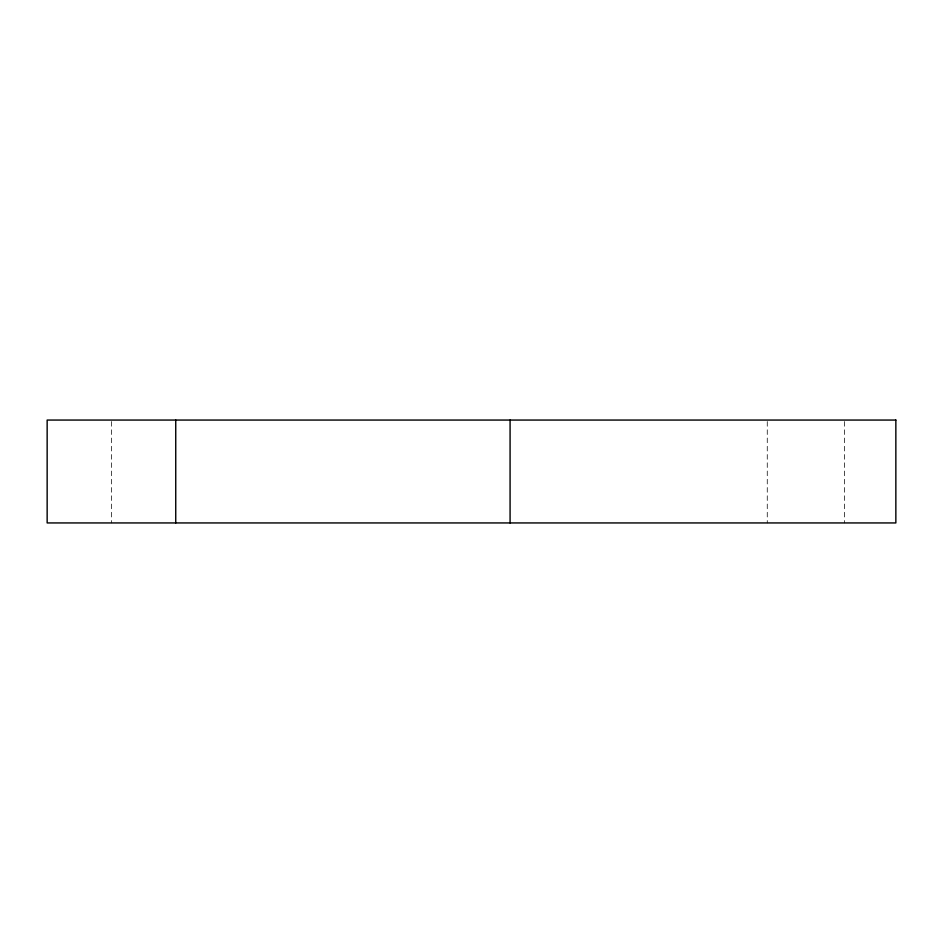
<?xml version="1.0" encoding="UTF-8"?>
<svg xmlns="http://www.w3.org/2000/svg" width="943" height="943" viewBox="0 0 943 943"><rect width="100%" height="100%" fill="white"/><g stroke="black" fill="none" stroke-linecap="round" stroke-linejoin="round"><path stroke-width="0.71" stroke-dasharray="4.71 3.54" d="M844.409 421.533L844.409 522.941M767.26 421.533L767.26 522.941M111.451 421.533L111.451 522.941"/><path stroke-width="1.41" d="M510.08 420.059L510.08 522.941M175.74 420.059L175.74 522.941M895.85 420.059L47.15 420.059L47.15 522.941L895.85 522.941L895.85 420.059"/></g></svg>
